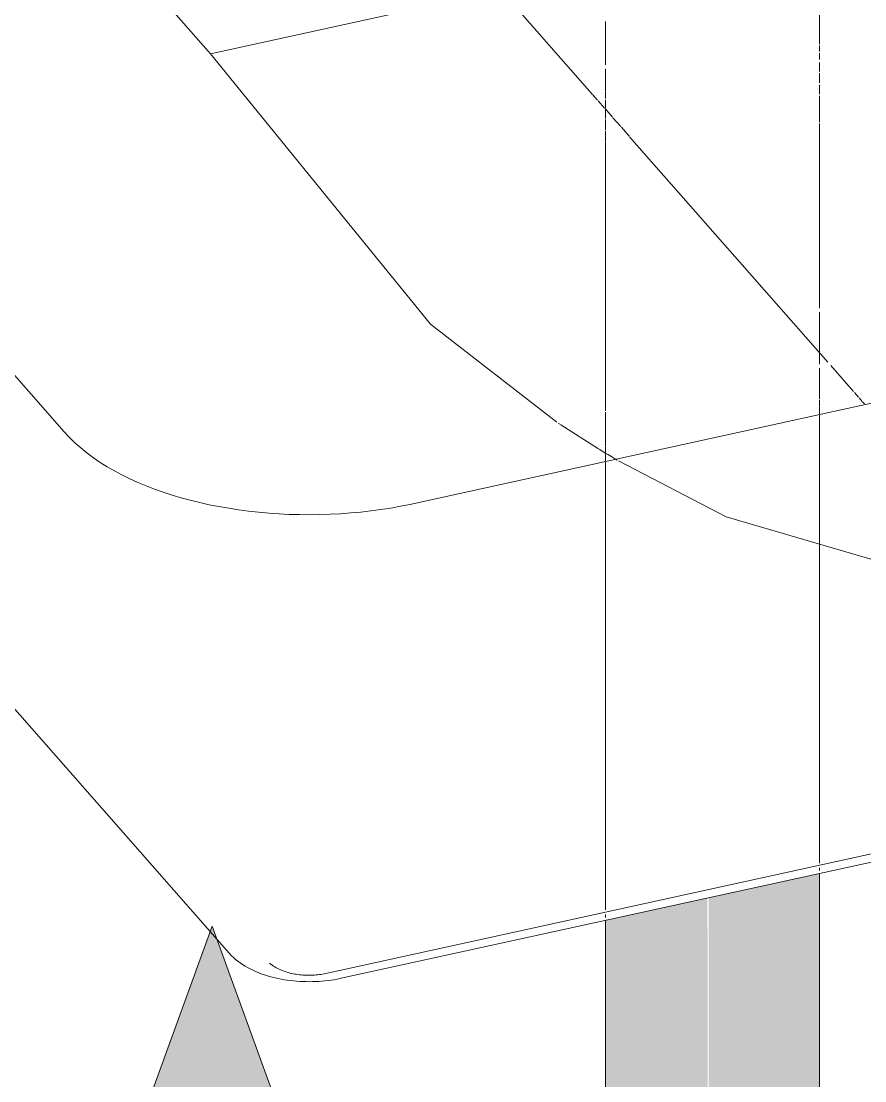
# Model space of a CAD drawing. Header units: metres. Extents: x -24.8 to 3.4, y -2.1 to 25.8.
# Drawn here: x -24.3217 to -24.2231, y 13.6931 to 13.8169 of the extents above; entities that cross this region are included whole.
import ezdxf

# ---------------------------------------------------------------- set-up
doc = ezdxf.new("R2010")
doc.units = ezdxf.units.M
for name, color, linetype, lineweight in [('P-PIPE', 7, 'Continuous', 5), ('P-PIPE-IDEN', 7, 'Continuous', 5), ('P-SANR-FIXT', 7, 'Continuous', 5)]:
    doc.layers.add(name, color=color, linetype=linetype, lineweight=lineweight)

# ---------------------------------------------------------------- blocks, each defined once
blk = doc.blocks.new('USO_ESG_Cuba lavatório retângular - Uso geral-3263039-BWC GUARITA')
at = {"layer": 'P-SANR-FIXT'}
for p, q in [((-24.3851, 13.91033), (-24.29961, 13.8131)), ((-24.42732, 13.89472), (-24.31671, 13.76892)), ((-24.29961, 13.8131), (-23.95829, 13.88796)), ((-24.40801, 13.83376), (-24.2974, 13.70796)), ((-24.27596, 13.7605), (-23.95901, 13.83001)), ((-24.28611, 13.7056), (-23.96917, 13.77511)), ((-24.28434, 13.70504), (-23.9674, 13.77454))]:
    blk.add_line(p, q, dxfattribs=at)
at = {"layer": 'P-SANR-FIXT', "color": 9, "true_color": 0xbfbfbf}
for p, q in [((-24.25868, 13.76976), (-24.25895, 13.76994)), ((-24.25424, 13.76692), (-24.25865, 13.76974)), ((-24.25325, 13.76632), (-24.25417, 13.76688)), ((-24.2525, 13.76587), (-24.25319, 13.76629)), ((-24.25204, 13.7656), (-24.25246, 13.76585)), ((-24.28957, 13.70551), (-24.28938, 13.70548))]:
    blk.add_line(p, q, dxfattribs=at)
at = {"layer": 'P-SANR-FIXT', "color": 8, "true_color": 0x808080}
for points in [[(-24.00596, 13.81949, 0), (-24.01857, 13.8074, 0), (-24.0599, 13.77718, 0), (-24.10545, 13.75627, 0), (-24.15244, 13.74597, 0), (-24.198, 13.74689, 0), (-24.23933, 13.75899, 0), (-24.25192, 13.76553, 0)], [(-24.25913, 13.77005, 0), (-24.2739, 13.78152, 0), (-24.29961, 13.8131, 0)], [(-24.29272, 13.70682, 0), (-24.29256, 13.7067, 0), (-24.2924, 13.70658, 0), (-24.29224, 13.70647, 0), (-24.29207, 13.70637, 0), (-24.29191, 13.70627, 0), (-24.29174, 13.70618, 0), (-24.29157, 13.7061, 0), (-24.29139, 13.70602, 0), (-24.29122, 13.70595, 0), (-24.29104, 13.70588, 0), (-24.29086, 13.70582, 0), (-24.29068, 13.70576, 0)], [(-24.29068, 13.70576, 0), (-24.2905, 13.70571, 0), (-24.29032, 13.70566, 0), (-24.29013, 13.70562, 0), (-24.28994, 13.70558, 0), (-24.28976, 13.70554, 0), (-24.28957, 13.70551, 0)], [(-24.28938, 13.70548, 0), (-24.28919, 13.70546, 0), (-24.289, 13.70544, 0), (-24.2888, 13.70542, 0), (-24.28861, 13.70541, 0), (-24.28842, 13.7054, 0), (-24.28823, 13.70539, 0), (-24.28803, 13.70539, 0), (-24.28784, 13.7054, 0)], [(-24.28784, 13.7054, 0), (-24.28765, 13.7054, 0), (-24.28746, 13.70541, 0), (-24.28726, 13.70543, 0), (-24.28707, 13.70545, 0), (-24.28688, 13.70547, 0), (-24.28669, 13.7055, 0), (-24.2865, 13.70553, 0), (-24.28631, 13.70556, 0), (-24.28613, 13.7056, 0), (-24.28611, 13.7056, 0)]]:
    blk.add_polyline3d(points, dxfattribs=at)
at = {"layer": 'P-SANR-FIXT'}
for points in [[(-24.31671, 13.76892, 0), (-24.3161, 13.76827, 0), (-24.31545, 13.76764, 0), (-24.31477, 13.76703, 0), (-24.31405, 13.76645, 0), (-24.31329, 13.76589, 0), (-24.3125, 13.76535, 0), (-24.31168, 13.76484, 0), (-24.31083, 13.76435, 0), (-24.30995, 13.76388, 0), (-24.30904, 13.76343, 0), (-24.3081, 13.76301, 0), (-24.30713, 13.7626, 0), (-24.30614, 13.76222, 0), (-24.30513, 13.76186, 0), (-24.30409, 13.76153, 0), (-24.30303, 13.76121, 0), (-24.30196, 13.76092, 0), (-24.30086, 13.76065, 0), (-24.29975, 13.7604, 0), (-24.29862, 13.76018, 0), (-24.29747, 13.75998, 0), (-24.29632, 13.7598, 0), (-24.29515, 13.75965, 0), (-24.29397, 13.75952, 0), (-24.29279, 13.75941, 0), (-24.29159, 13.75933, 0), (-24.2904, 13.75927, 0), (-24.2892, 13.75924, 0), (-24.288, 13.75923, 0), (-24.2868, 13.75924, 0), (-24.2856, 13.75928, 0), (-24.2844, 13.75934, 0), (-24.28321, 13.75943, 0), (-24.28202, 13.75954, 0), (-24.28085, 13.75967, 0), (-24.27968, 13.75983, 0), (-24.27853, 13.76001, 0), (-24.27739, 13.76021, 0), (-24.27626, 13.76044, 0), (-24.27596, 13.7605, 0)], [(-24.2974, 13.70796, 0), (-24.29717, 13.70771, 0), (-24.29692, 13.70747, 0), (-24.29666, 13.70724, 0), (-24.2964, 13.70703, 0), (-24.29613, 13.70683, 0), (-24.29585, 13.70664, 0), (-24.29556, 13.70646, 0), (-24.29527, 13.70629, 0), (-24.29497, 13.70613, 0), (-24.29466, 13.70598, 0), (-24.29435, 13.70584, 0), (-24.29404, 13.70571, 0), (-24.29371, 13.70558, 0), (-24.29339, 13.70547, 0), (-24.29306, 13.70536, 0), (-24.29272, 13.70526, 0), (-24.29238, 13.70517, 0), (-24.29203, 13.70508, 0), (-24.29168, 13.70501, 0), (-24.29133, 13.70494, 0), (-24.29098, 13.70487, 0), (-24.29062, 13.70482, 0), (-24.29026, 13.70477, 0), (-24.28989, 13.70473, 0), (-24.28953, 13.7047, 0), (-24.28916, 13.70467, 0), (-24.2888, 13.70466, 0), (-24.28843, 13.70465, 0), (-24.28806, 13.70464, 0), (-24.28769, 13.70465, 0), (-24.28732, 13.70466, 0), (-24.28695, 13.70468, 0), (-24.28659, 13.7047, 0), (-24.28622, 13.70474, 0), (-24.28586, 13.70478, 0), (-24.2855, 13.70483, 0), (-24.28514, 13.70488, 0), (-24.28479, 13.70495, 0), (-24.28444, 13.70502, 0), (-24.28434, 13.70504, 0)]]:
    blk.add_polyline3d(points, dxfattribs=at)
blk = doc.blocks.new('USO_ESG_Sifão de Uso Geral - Sifão para lavatório-3607478-BWC GUARITA')
at = {"layer": 'P-SANR-FIXT', "color": 9, "true_color": 0xbfbfbf}
for p, q in [((-24.26567, 13.82055), (-24.25498, 13.80839)), ((-24.25493, 13.80834), (-24.25435, 13.80768)), ((-24.25429, 13.80761), (-24.25354, 13.80676)), ((-24.25348, 13.80669), (-24.25262, 13.80571)), ((-24.25255, 13.80563), (-24.25164, 13.80459)), ((-24.25157, 13.80451), (-24.25067, 13.80349)), ((-24.2506, 13.80341), (-24.22742, 13.77705))]:
    blk.add_line(p, q, dxfattribs=at)
at = {"layer": 'P-SANR-FIXT', "color": 254, "true_color": 0xdfdfdf}
for p, q in [((-24.22708, 13.77666), (-24.22441, 13.77363)), ((-24.22432, 13.77352), (-24.22383, 13.77297)), ((-24.22376, 13.77289), (-24.2234, 13.77248)), ((-24.22336, 13.77243), (-24.22314, 13.77218))]:
    blk.add_line(p, q, dxfattribs=at)
blk = doc.blocks.new('Anotacao_Tuboseta - Fluxo 1-2612753-BWC GUARITA')
at = {"layer": 'P-PIPE-IDEN'}
blk.add_hatch(color=256, dxfattribs=at).paths.add_polyline_path([(-21.86767, 14.54644), (-21.91095, 14.54644), (-21.88931, 14.6059)])
for p, q in [((-21.88931, 14.6059), (-21.91095, 14.54644)), ((-21.86767, 14.54644), (-21.88931, 14.6059)), ((-21.91095, 14.54644), (-21.86767, 14.54644))]:
    blk.add_line(p, q, dxfattribs=at)

msp = doc.modelspace()

# ---------------------------------------------------------------- hatches: boundary and pattern name
at = {"layer": 'P-PIPE', "true_color": 0x00ffff}
for points in [[(-24.24137, 13.57163), (-24.23702, 13.57199), (-24.2349, 13.57241), (-24.23166, 13.57375), (-24.23025, 13.57465), (-24.22894, 13.57614), (-24.22843, 13.57765), (-24.22843, 13.7173), (-24.24137, 13.71446), (-24.24137, 13.60171)], [(-24.24137, 13.57163), (-24.2415, 13.71443), (-24.25342, 13.71182), (-24.25328, 13.57693), (-24.25184, 13.57486), (-24.24917, 13.57324), (-24.24738, 13.57254), (-24.24343, 13.57181), (-24.2415, 13.57164)]]:
    msp.add_hatch(color=4, dxfattribs=at).paths.add_polyline_path(points)

# ---------------------------------------------------------------- linework, layer by layer
at = {"layer": 'P-PIPE', "color": 7, "true_color": 0xefefef}
for p, q in [((-24.22842, 13.81421), (-24.22842, 13.81808)), ((-24.25342, 13.81689), (-24.25342, 13.81181)), ((-24.22842, 13.81336), (-24.22842, 13.81408)), ((-24.22842, 13.81243), (-24.22842, 13.81319)), ((-24.22842, 13.81102), (-24.22842, 13.81208)), ((-24.22842, 13.80969), (-24.22842, 13.81082)), ((-24.22842, 13.80837), (-24.22842, 13.80949)), ((-24.22842, 13.80511), (-24.22842, 13.80819)), ((-24.22842, 13.78851), (-24.22842, 13.80497)), ((-24.22842, 13.78338), (-24.22842, 13.78846))]:
    msp.add_line(p, q, dxfattribs=at)
at = {"layer": 'P-PIPE', "color": 254, "true_color": 0xdfdfdf}
for p, q in [((-24.25342, 13.81133), (-24.25342, 13.80873)), ((-24.25342, 13.80867), (-24.25342, 13.80788)), ((-24.25342, 13.80771), (-24.25342, 13.80679)), ((-24.22842, 13.77683), (-24.22842, 13.7829)), ((-24.22842, 13.77275), (-24.22842, 13.77637)), ((-24.22842, 13.77197), (-24.22842, 13.77263)), ((-24.22842, 13.77138), (-24.22842, 13.77188)), ((-24.25342, 13.7712), (-24.25342, 13.77095)), ((-24.25342, 13.77092), (-24.25342, 13.76727)), ((-24.22842, 13.77102), (-24.22842, 13.77133)), ((-24.25342, 13.76721), (-24.25342, 13.76648))]:
    msp.add_line(p, q, dxfattribs=at)
at = {"layer": 'P-PIPE', "color": 9, "true_color": 0xbfbfbf}
for p, q in [((-24.25342, 13.8067), (-24.25342, 13.80553)), ((-24.25342, 13.80544), (-24.25342, 13.8042)), ((-24.25342, 13.80411), (-24.25342, 13.80289)), ((-24.25342, 13.8028), (-24.25342, 13.77136)), ((-24.25342, 13.76644), (-24.25342, 13.7659)), ((-24.25342, 13.76587), (-24.25342, 13.76554))]:
    msp.add_line(p, q, dxfattribs=at)
at = {"layer": 'P-PIPE', "color": 8, "true_color": 0x808080}
for p, q in [((-24.22842, 13.71851), (-24.22842, 13.77093)), ((-24.25342, 13.76545), (-24.25342, 13.71303)), ((-24.22842, 13.71763), (-24.22842, 13.71795)), ((-24.25342, 13.71249), (-24.25342, 13.71215))]:
    msp.add_line(p, q, dxfattribs=at)
at = {"layer": 'P-PIPE'}
for p, q in [((-24.22842, 13.5602), (-24.22842, 13.7173)), ((-24.25342, 13.71182), (-24.25342, 13.5602))]:
    msp.add_line(p, q, dxfattribs=at)

# ---------------------------------------------------------------- block references
at = {"layer": 'P-PIPE-IDEN'}
msp.add_blockref('Anotacao_Tuboseta - Fluxo 1-2612753-BWC GUARITA', (-2.41011, -0.89477), dxfattribs=at)
at = {"layer": 'P-SANR-FIXT'}
msp.add_blockref('USO_ESG_Cuba lavatório retângular - Uso geral-3263039-BWC GUARITA', (0, 0), dxfattribs=at)
at = {"layer": 'P-SANR-FIXT', "color": 9, "true_color": 0xbfbfbf}
msp.add_blockref('USO_ESG_Sifão de Uso Geral - Sifão para lavatório-3607478-BWC GUARITA', (0, 0), dxfattribs=at)

doc.saveas('drawing.dxf')
